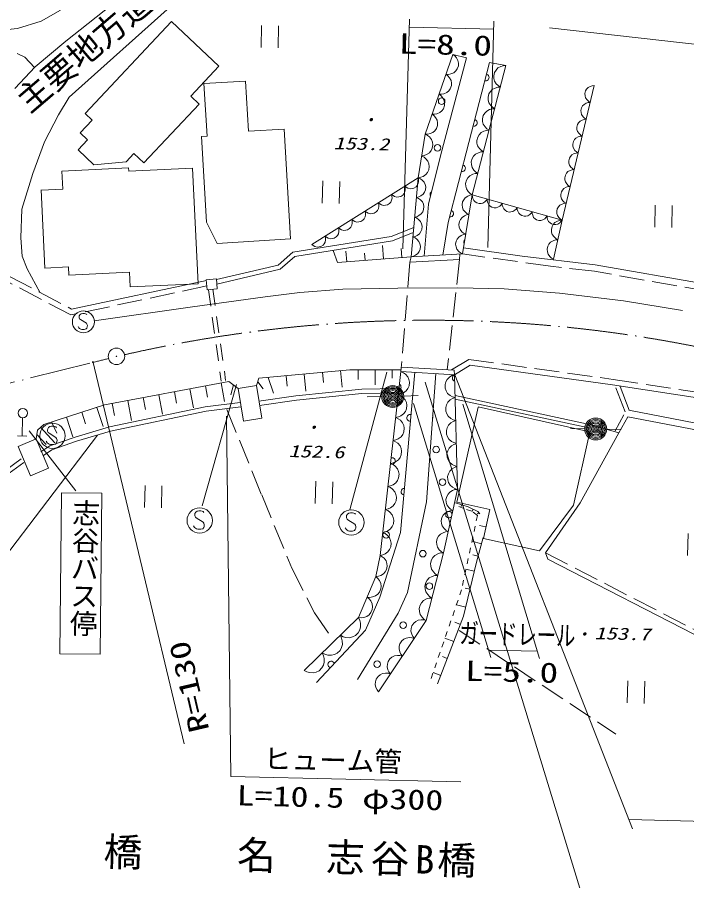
# Model space of a CAD drawing. Units: millimetres, scale not verified. Extents: x 40000 to 680000, y 20000 to 380000.
# Drawn here: x 264191 to 324726, y 262231 to 340337 of the extents above; entities that cross this region are included whole.
import ezdxf
from ezdxf.enums import TextEntityAlignment as Align

# ---------------------------------------------------------------- set-up
doc = ezdxf.new("R2010")
doc.units = ezdxf.units.MM
doc.header["$LTSCALE"] = 1000
for name, pattern in [('USER1', [1, 0.5, -0.5]), ('USER2', [3, 2.25, -0.75]), ('USER3', [2.5, 1.5, -1]), ('USER4', [7.000001, 5.508197, -0.688525, 0.114754, -0.688525])]:
    doc.linetypes.add(name, pattern=pattern)
for name, color, linetype, lineweight in [('S-BGD', 1, 'Continuous', 13), ('S-BGD-HTXT', 6, 'Continuous', 13), ('S-BMK', 3, 'USER4', 13)]:
    doc.layers.add(name, color=color, linetype=linetype, lineweight=lineweight)
doc.styles.add('@ＭＳ ゴシック', font='')
doc.styles.add('ＭＳ ゴシック', font='')
doc.styles.get('@ＭＳ ゴシック').set_extended_font_data('@MS Gothic')
doc.styles.get('ＭＳ ゴシック').set_extended_font_data('MS Gothic')

# ---------------------------------------------------------------- blocks, each defined once
blk = doc.blocks.new('BUHIN13')
at = {"layer": 'S-BGD'}
blk.add_lwpolyline([(709, 26), (650, 187), (559, 322), (415, 473), (256, 553), (88, 599), (-132, 591), (-297, 532), (-449, 441), (-582, 280), (-658, 139), (-709, -26)], dxfattribs=at)
blk = doc.blocks.new('BUHIN14')
at = {"layer": 'S-BGD'}
blk.add_lwpolyline([(491, -503), (570, -352), (609, -196), (624, 10), (576, 179), (498, 334), (346, 490), (193, 572), (25, 623), (-181, 613), (-336, 575), (-491, 503)], dxfattribs=at)
blk = doc.blocks.new('BUHIN15')
at = {"layer": 'S-BGD'}
blk.add_lwpolyline([(-538, -568), (-367, -649), (-192, -686), (38, -693), (224, -633), (393, -540), (560, -364), (644, -190), (694, -1), (674, 228), (626, 398), (538, 568)], dxfattribs=at)
blk = doc.blocks.new('BUHIN16')
at = {"layer": 'S-BGD'}
blk.add_lwpolyline([(-609, -672), (-409, -761), (-205, -800), (61, -803), (276, -728), (470, -616), (659, -408), (751, -204), (805, 17), (776, 282), (715, 478), (609, 672)], dxfattribs=at)
blk = doc.blocks.new('BUHIN17')
at = {"layer": 'S-BGD'}
blk.add_lwpolyline([(516, 734), (308, 797), (103, 810), (-158, 780), (-360, 681), (-536, 547), (-696, 320), (-762, 109), (-788, -115), (-727, -371), (-643, -556), (-516, -734)], dxfattribs=at)
blk = doc.blocks.new('BUHIN18')
at = {"layer": 'S-BGD'}
blk.add_lwpolyline([(630, 775), (405, 862), (178, 892), (-115, 879), (-347, 784), (-553, 649), (-749, 409), (-839, 180), (-884, -66), (-837, -356), (-758, -568), (-630, -775)], dxfattribs=at)
blk = doc.blocks.new('BUHIN19')
at = {"layer": 'S-BGD'}
blk.add_lwpolyline([(723, 624), (525, 743), (317, 809), (38, 847), (-195, 796), (-412, 704), (-636, 510), (-759, 309), (-843, 86), (-847, -195), (-808, -408), (-723, -624)], dxfattribs=at)
blk = doc.blocks.new('BUHIN20')
at = {"layer": 'S-BGD'}
blk.add_lwpolyline([(-707, -717), (-489, -826), (-265, -878), (31, -894), (273, -821), (493, -705), (712, -483), (825, -261), (894, -19), (874, 277), (816, 497), (707, 717)], dxfattribs=at)
blk = doc.blocks.new('BUHIN21')
at = {"layer": 'S-BGD'}
blk.add_lwpolyline([(-572, -698), (-368, -777), (-164, -805), (101, -795), (311, -710), (498, -588), (675, -372), (757, -165), (799, 57), (757, 319), (687, 511), (572, 698)], dxfattribs=at)
blk = doc.blocks.new('BUHIN22')
at = {"layer": 'S-BGD'}
blk.add_lwpolyline([(1110, 279), (962, 514), (775, 697), (497, 886), (219, 958), (-63, 976), (-407, 889), (-647, 740), (-857, 545), (-1012, 247), (-1085, -2), (-1110, -279)], dxfattribs=at)
blk = doc.blocks.new('BUHIN23')
at = {"layer": 'S-BGD'}
blk.add_lwpolyline([(803, 607), (604, 746), (389, 830), (99, 888), (-151, 851), (-385, 769), (-634, 581), (-777, 378), (-881, 148), (-905, -147), (-879, -373), (-803, -607)], dxfattribs=at)
blk = doc.blocks.new('BUHIN25')
at = {"layer": 'S-BGD'}
blk.add_lwpolyline([(622, 841), (382, 921), (144, 941), (-163, 914), (-401, 804), (-610, 653), (-803, 392), (-886, 148), (-922, -112), (-858, -412), (-766, -631), (-622, -841)], dxfattribs=at)
blk = doc.blocks.new('BUHIN26')
at = {"layer": 'S-BGD'}
blk.add_lwpolyline([(-494, -913), (-247, -958), (-10, -945), (287, -876), (506, -734), (690, -557), (844, -274), (891, -22), (890, 238), (786, 525), (665, 726), (494, 913)], dxfattribs=at)
blk = doc.blocks.new('BUHIN27')
at = {"layer": 'S-BGD'}
blk.add_lwpolyline([(-664, -720), (-448, -819), (-228, -862), (60, -867), (292, -788), (502, -669), (708, -446), (810, -227), (869, 11), (840, 298), (776, 510), (664, 720)], dxfattribs=at)
blk = doc.blocks.new('BUHIN28')
at = {"layer": 'S-BGD'}
blk.add_lwpolyline([(-734, -757), (-505, -869), (-269, -922), (40, -936), (293, -857), (522, -734), (750, -500), (866, -267), (936, -12), (913, 297), (850, 528), (734, 757)], dxfattribs=at)
blk = doc.blocks.new('BUHIN29')
at = {"layer": 'S-BGD'}
blk.add_lwpolyline([(-869, -428), (-706, -596), (-518, -714), (-254, -822), (-12, -832), (225, -796), (494, -664), (666, -498), (806, -300), (882, -25), (898, 194), (869, 428)], dxfattribs=at)
blk = doc.blocks.new('BUHIN122')
at = {"layer": 'S-BGD'}
for p, q in [((-133, 1252), (-1174, -456)), ((137, -1255), (1178, 453))]:
    blk.add_line(p, q, dxfattribs=at)
blk = doc.blocks.new('BUHIN126')
at = {"layer": 'S-BGD'}
blk.add_lwpolyline([(-690, -448), (-672, -540), (-620, -619), (-528, -701), (-376, -794), (-228, -838), (-75, -830), (55, -761), (129, -651), (169, -574), (189, -452), (153, -356), (-193, 279), (-198, 404), (-163, 550), (-81, 662), (10, 735), (133, 781), (312, 733), (538, 595), (627, 520), (693, 419), (727, 298), (727, 143)], dxfattribs=at)
blk.add_circle((0, 0), 1144, dxfattribs=at)
blk = doc.blocks.new('BUHIN131')
at = {"layer": 'S-BGD'}
for radius in [995, 880, 765, 645, 530, 390, 270, 155, 30]:
    blk.add_circle((0, 0), radius, dxfattribs=at)
blk = doc.blocks.new('BUHIN132')
at = {"layer": 'S-BGD'}
blk.add_circle((0, 0), 22.5, dxfattribs=at)
at = {"layer": 'S-BMK', "linetype": 'Continuous'}
blk.add_circle((0, 0), 746, dxfattribs=at)

msp = doc.modelspace()

# ---------------------------------------------------------------- linework, layer by layer
at = {"layer": 'S-BGD'}
for p, q in [((268574, 338175), (273357, 341988)), ((278303, 341554), (268890, 333118)), ((266361, 339987), (268099, 340984)), ((264224, 339316), (266361, 339987)), ((278143, 339952), (270317, 331641)), ((282429, 335917), (278143, 339952)), ((261465, 339020), (264224, 339316)), ((265812, 335849), (268574, 338175)), ((264171, 337061), (264885, 336728)), ((264885, 336728), (265746, 335780)), ((301072, 329768), (303583, 336980)), ((304799, 336663), (302465, 327791)), ((303583, 336980), (304799, 336663)), ((279870, 333199), (282429, 335917)), ((303150, 321764), (306877, 336254)), ((308382, 335966), (305334, 324268)), ((306877, 336254), (308382, 335966)), ((263961, 333908), (265812, 335849)), ((284823, 334572), (281062, 334346)), ((281062, 334346), (281348, 329588)), ((285096, 330028), (284823, 334572)), ((316367, 334157), (313451, 321988)), ((268890, 333118), (267904, 331520)), ((280639, 332476), (279870, 333199)), ((280639, 332476), (275635, 327161)), ((267904, 331520), (266659, 329059)), ((270317, 331641), (270955, 331040)), ((270955, 331040), (269867, 329884)), ((269867, 329884), (270538, 329253)), ((288311, 330221), (285096, 330028)), ((288908, 320281), (288311, 330221)), ((300439, 325823), (301072, 329768)), ((266659, 329059), (265603, 326197)), ((270538, 329253), (269684, 328346)), ((281348, 329588), (280843, 329558)), ((280843, 329558), (281307, 321817)), ((269684, 328346), (271122, 326992)), ((271122, 326992), (274046, 327269)), ((274046, 327269), (274740, 328006)), ((274739, 328005), (275635, 327161)), ((302465, 327791), (301390, 323425)), ((274249, 326716), (268223, 326429)), ((274264, 326407), (274249, 326716)), ((280042, 326682), (274264, 326407)), ((280540, 316237), (280042, 326682)), ((265603, 326197), (264617, 322979)), ((268223, 326429), (268302, 324786)), ((290829, 319788), (300439, 325823)), ((299799, 318678), (300439, 325823)), ((268302, 324786), (266358, 324694)), ((266359, 324733), (266697, 317650)), ((305334, 324268), (304456, 318926)), ((305334, 324268), (313451, 321988)), ((301390, 323425), (300992, 318742)), ((264617, 322979), (264516, 320388)), ((282270, 319883), (281307, 321817)), ((313451, 321988), (312683, 318442)), ((298006, 320497), (300036, 321319)), ((302681, 318831), (303150, 321764)), ((264516, 320388), (264635, 318725)), ((282270, 319883), (288908, 320281)), ((289112, 319077), (298006, 320497)), ((299996, 320871), (298114, 320109)), ((298114, 320109), (289289, 318700)), ((297304, 318486), (297211, 319700)), ((304531, 319471), (309835, 318739)), ((264635, 318725), (265082, 317567)), ((287779, 317911), (289112, 319077)), ((289289, 318700), (287967, 317544)), ((293146, 318165), (292744, 319251)), ((299799, 318678), (293146, 318165)), ((293978, 318229), (293905, 319177)), ((295641, 318357), (295591, 319006)), ((298968, 318614), (298905, 319422)), ((299799, 318678), (299678, 318171)), ((299799, 318678), (304456, 318926)), ((304223, 318913), (304193, 318411)), ((309835, 318739), (316460, 317951)), ((282200, 316604), (287779, 317911)), ((304193, 318411), (299678, 318171)), ((316460, 317951), (326904, 316114)), ((265082, 317567), (266257, 315404)), ((266697, 317650), (268826, 317751)), ((268826, 317751), (268861, 317014)), ((268861, 317014), (274344, 317276)), ((274344, 317276), (274407, 315945)), ((287967, 317544), (282238, 316202)), ((269106, 313934), (281288, 316539)), ((281283, 316597), (282193, 316682)), ((281369, 315678), (281283, 316597)), ((282193, 316682), (282279, 315763)), ((274407, 315945), (280540, 316237)), ((282279, 315763), (281369, 315678)), ((289732, 315426), (293621, 315748)), ((293621, 315748), (298590, 315838)), ((298590, 315838), (304024, 315864)), ((304024, 315864), (308212, 315765)), ((308212, 315765), (313222, 315388)), ((280027, 314156), (286619, 315035)), ((286619, 315035), (289732, 315426)), ((313222, 315388), (318994, 314699)), ((271148, 312866), (280027, 314156)), ((318994, 314699), (324351, 313812)), ((303710, 308408), (298919, 308692)), ((305133, 308865), (303722, 308007)), ((318010, 307085), (305133, 308865)), ((286046, 307678), (294251, 308458)), ((286866, 307756), (287361, 306342)), ((288507, 307912), (288598, 306959)), ((290148, 308068), (290296, 306512)), ((291789, 308224), (291876, 307310)), ((293430, 308380), (293572, 306889)), ((294251, 308458), (298872, 308452)), ((297604, 308233), (294252, 295793)), ((295021, 308457), (295020, 307583)), ((296561, 308455), (296560, 307085)), ((296992, 291662), (298888, 308293)), ((298102, 308453), (298101, 307684)), ((298852, 293717), (300140, 308219)), ((298888, 308293), (303722, 308007)), ((302034, 308107), (301182, 296502)), ((303722, 308007), (303710, 308408)), ((303722, 308007), (304007, 297629)), ((272073, 305270), (283323, 307392)), ((284011, 307114), (280919, 296156)), ((281214, 306994), (281405, 305978)), ((282620, 307259), (282935, 305588)), ((283323, 307392), (284174, 306760)), ((283749, 307076), (283510, 306193)), ((284174, 306760), (285823, 307031)), ((285823, 307031), (286046, 307678)), ((285823, 307031), (286310, 304062)), ((285934, 307355), (286438, 306716)), ((329462, 305328), (318010, 307085)), ((276995, 306198), (277327, 304438)), ((278401, 306464), (278598, 305421)), ((279808, 306729), (280131, 305013)), ((284662, 303792), (284174, 306760)), ((289389, 306096), (295334, 306710)), ((295358, 306311), (289438, 305698)), ((295334, 306710), (298640, 306752)), ((298645, 306352), (295358, 306311)), ((319145, 304646), (318325, 306804)), ((318699, 306946), (319519, 304788)), ((272776, 305403), (272983, 304307)), ((274183, 305668), (274523, 303864)), ((275589, 305933), (275791, 304864)), ((281190, 305099), (284344, 305502)), ((286044, 305619), (289389, 306096)), ((289438, 305698), (286100, 305223)), ((297145, 306025), (295845, 306012)), ((299144, 306077), (300443, 306133)), ((303774, 306110), (316098, 303461)), ((316035, 303168), (303783, 305802)), ((266587, 303514), (272073, 305270)), ((271388, 305051), (271946, 303306)), ((272521, 303284), (281190, 305099)), ((281257, 304704), (272619, 302896)), ((284395, 305105), (281257, 304704)), ((303941, 296488), (305863, 305072)), ((305864, 305111), (315967, 302849)), ((319500, 304786), (337950, 301221)), ((264675, 304109), (264636, 302466)), ((268644, 304172), (269216, 302388)), ((270016, 304612), (270355, 303553)), ((286310, 304062), (284662, 303792)), ((318248, 302942), (319035, 304388)), ((319386, 304197), (318599, 302751)), ((337835, 300632), (319386, 304197)), ((266026, 303002), (266587, 303514)), ((266306, 303258), (267596, 301844)), ((267273, 303733), (267762, 302722)), ((269425, 302359), (272521, 303284)), ((315501, 303116), (314202, 303147)), ((316098, 303461), (318599, 302751)), ((317501, 303069), (318800, 303038)), ((271437, 302543), (255588, 281664)), ((264211, 302476), (265055, 302456)), ((265274, 302924), (269499, 297488)), ((265908, 302198), (266026, 303002)), ((265967, 302600), (266807, 301694)), ((267135, 301562), (269425, 302359)), ((272619, 302896), (269548, 301978)), ((315967, 302849), (314480, 296212)), ((318599, 302751), (315100, 296426)), ((264271, 301513), (265908, 302198)), ((265380, 298864), (264271, 301513)), ((265908, 302198), (267017, 299550)), ((266330, 301038), (267135, 301562)), ((269548, 301978), (267312, 301200)), ((267312, 301200), (266548, 300703)), ((249549, 289461), (264555, 300395)), ((264790, 300071), (249841, 289179)), ((267017, 299550), (265380, 298864)), ((304007, 297629), (302719, 291897)), ((268028, 282757), (268200, 297333)), ((268200, 297333), (271850, 297290)), ((271850, 297290), (271678, 282714)), ((299465, 288311), (301182, 296502)), ((303816, 296414), (304960, 296048)), ((306927, 295819), (303941, 296488)), ((304388, 296231), (304343, 296090)), ((304960, 296048), (305851, 295620)), ((314480, 296212), (311425, 292064)), ((315100, 296426), (311958, 291890)), ((305405, 295834), (305315, 295645)), ((305927, 295518), (305795, 295420)), ((305851, 295620), (306003, 295416)), ((306341, 293203), (306927, 295819)), ((298852, 293717), (296985, 287876)), ((306527, 294252), (305987, 294369)), ((306162, 292710), (305306, 292943)), ((306313, 293270), (305706, 291033)), ((311425, 292064), (306341, 293203)), ((296617, 289737), (296992, 291662)), ((302719, 291897), (301174, 285760)), ((305858, 291592), (305381, 291721)), ((311958, 291890), (312157, 291308)), ((305706, 291033), (304552, 286176)), ((312157, 291308), (335254, 279470)), ((305514, 290223), (304763, 290401)), ((295048, 286028), (296617, 289737)), ((298638, 286437), (299465, 288311)), ((305129, 288604), (304701, 288706)), ((296985, 287876), (295680, 284902)), ((304744, 286985), (303901, 287186)), ((290119, 281247), (295048, 286028)), ((294957, 280433), (298638, 286437)), ((304552, 286176), (302189, 280031)), ((301174, 285760), (296865, 279318)), ((304257, 285408), (303744, 285605)), ((295680, 284902), (291246, 280150)), ((303666, 283872), (302867, 284179)), ((271678, 282714), (268028, 282757)), ((303075, 282335), (302629, 282507)), ((302485, 280799), (301796, 281064))]:
    msp.add_line(p, q, dxfattribs=at)
at = {"layer": 'S-BGD', "linetype": 'USER2'}
for p, q in [((258177, 319698), (269106, 313934)), ((269033, 313407), (257944, 319256)), ((312410, 317829), (304456, 318926)), ((299678, 318171), (298888, 308293)), ((304193, 318411), (303063, 308447)), ((316372, 317358), (312410, 317829)), ((326779, 315527), (316372, 317358)), ((281335, 316038), (269033, 313407)), ((303462, 308434), (305025, 309385)), ((305025, 309385), (318083, 307580)), ((318083, 307580), (329569, 305817)), ((283146, 304854), (286292, 297127)), ((286292, 297127), (289018, 290503)), ((311958, 291890), (335091, 279952)), ((289018, 290503), (291059, 286479)), ((291059, 286479), (292740, 284004)), ((304140, 284877), (318329, 275497))]:
    msp.add_line(p, q, dxfattribs=at)
at = {"layer": 'S-BGD', "linetype": 'USER3'}
for p, q in [((281472, 315682), (282636, 307433)), ((281868, 315738), (283032, 307489))]:
    msp.add_line(p, q, dxfattribs=at)
at = {"layer": 'S-BGD', "linetype": 'USER1'}
for p, q in [((304574, 295901), (303748, 296202)), ((305805, 295283), (304365, 288536)), ((305289, 295665), (304574, 295901)), ((305805, 295283), (305289, 295665)), ((301612, 280530), (304365, 288536))]:
    msp.add_line(p, q, dxfattribs=at)
at = {"layer": 'S-BGD'}
for points in [[(270495, 313424), (270441, 313485), (270367, 313522), (270263, 313545), (270108, 313548), (269977, 313516), (269865, 313444), (269797, 313335), (269790, 313221), (269793, 313146), (269831, 313045), (269899, 312988), (270437, 312660), (270494, 312569), (270531, 312443), (270519, 312323), (270481, 312229), (270409, 312141), (270253, 312099), (270023, 312105), (269924, 312122), (269830, 312169), (269752, 312246), (269684, 312363)], [(296617, 289737), (296853, 289766), (297063, 289845), (297312, 289991), (297468, 290181), (297585, 290393), (297643, 290691), (297615, 290932), (297540, 291166), (297365, 291395), (297199, 291542), (296992, 291662)]]:
    msp.add_lwpolyline(points, dxfattribs=at)
for centre, radius in [((302564, 332749), 298), ((302186, 328523), 298), ((270170, 312786), 995), ((264685, 304528), 419), ((302060, 301228), 298), ((302644, 298285), 298), ((297541, 293513), 298), ((300869, 291816), 298), ((301452, 288873), 298), ((299093, 285347), 298), ((296734, 281821), 298)]:
    msp.add_circle(centre, radius, dxfattribs=at)
for centre, start, end in [((306552, 334893), 250.89466, 80.25678), ((305482, 330788), 253.49818, 77.65326), ((304413, 326682), 256.09741, 75.05402), ((301808, 324297), 117.58556, 214.74168), ((303343, 322577), 258.69772, 72.45372), ((304860, 319989), 130.05441, 211.29358), ((303836, 307697), 112.17051, 250.97529), ((298595, 306887), 289.63842, 57.35931), ((299722, 304107), 74.77577, 275.07664), ((301477, 304170), 329.32103, 22.28106), ((298068, 300200), 243.507, 103.49073), ((299195, 297420), 87.59276, 262.25965), ((303228, 295342), 17.09977, 317.5655), ((292580, 281791), 18.15449, 255.80633)]:
    msp.add_arc(centre, 298, start, end, dxfattribs=at)
at = {"layer": 'S-BGD-HTXT'}
for p, q in [((299668, 340173), (299064, 319397)), ((307298, 339993), (306756, 319499)), ((299647, 339433), (307279, 339253)), ((312323, 339374), (397813, 329769)), ((271027, 309232), (279292, 274617)), ((303760, 307988), (319815, 266912)), ((301088, 307318), (318414, 250581)), ((300008, 305402), (307025, 282428)), ((304492, 305337), (311399, 282324)), ((283116, 304268), (283508, 271663)), ((306824, 283086), (311197, 282983)), ((283508, 271663), (304305, 271170)), ((319480, 267755), (357812, 266847))]:
    msp.add_line(p, q, dxfattribs=at)
at = {"layer": 'S-BMK'}
msp.add_line((177089, 285761), (270976, 309102), dxfattribs=at)
for start, end in [(71.85159, 102.92804), (103.62549, 104.32666)]:
    msp.add_arc((301446, 189795), 123136, start, end, dxfattribs=at)

# ---------------------------------------------------------------- block references
at = {"rotation": 210}
for name, p in [('BUHIN122', (287030, 338584)), ('BUHIN19', (303269, 336078)), ('BUHIN20', (308128, 334991)), ('BUHIN19', (302641, 334276)), ('BUHIN20', (307620, 333042)), ('BUHIN15', (316185, 333397)), ('BUHIN19', (302014, 332473)), ('BUHIN15', (315820, 331876)), ('BUHIN20', (307112, 331092)), ('BUHIN19', (301386, 330670)), ('BUHIN15', (315456, 330354)), ('BUHIN18', (300914, 328782)), ('BUHIN20', (306604, 329142)), ('BUHIN15', (315091, 328833)), ('BUHIN20', (306096, 327192)), ('BUHIN15', (314727, 327312)), ('BUHIN18', (300597, 326810)), ('BUHIN15', (314362, 325791)), ('BUHIN122', (292567, 324509)), ('BUHIN13', (299838, 325446)), ('BUHIN17', (300359, 324930)), ('BUHIN20', (305588, 325243)), ('BUHIN13', (298637, 324692)), ('BUHIN15', (313998, 324269)), ('BUHIN13', (297436, 323937)), ('BUHIN17', (300199, 323144)), ('BUHIN21', (305187, 323377)), ('BUHIN14', (306010, 324078)), ('BUHIN14', (307363, 323698)), ('BUHIN13', (296234, 323183)), ('BUHIN14', (308716, 323318)), ('BUHIN14', (310069, 322938)), ('BUHIN15', (313633, 322748)), ('BUHIN122', (322633, 322327)), ('BUHIN13', (295033, 322428)), ('BUHIN21', (304895, 321597)), ('BUHIN14', (311421, 322558)), ('BUHIN14', (312774, 322178)), ('BUHIN13', (293832, 321674)), ('BUHIN17', (300039, 321358)), ('BUHIN16', (313259, 321101)), ('BUHIN13', (292631, 320919)), ('BUHIN13', (291429, 320165)), ('BUHIN17', (299879, 319571)), ('BUHIN21', (304602, 319816)), ('BUHIN16', (312875, 319329)), ('BUHIN132', (273161, 309666)), ('BUHIN25', (298769, 307254)), ('BUHIN26', (303751, 306969)), ('BUHIN131', (298145, 306034)), ('BUHIN25', (298532, 305175)), ('BUHIN26', (303808, 304893)), ('BUHIN126', (267371, 302477)), ('BUHIN25', (298295, 303096)), ('BUHIN26', (303865, 302818)), ('BUHIN131', (316501, 303093)), ('BUHIN25', (298058, 301017)), ('BUHIN26', (303922, 300742)), ('BUHIN25', (297821, 298938)), ('BUHIN26', (303979, 298667)), ('BUHIN122', (276489, 296976)), ('BUHIN122', (291923, 297345)), ('BUHIN25', (297585, 296859)), ('BUHIN27', (303792, 296673)), ('BUHIN126', (280688, 294819)), ('BUHIN126', (294400, 294644)), ('BUHIN25', (297348, 294781)), ('BUHIN27', (303363, 294763)), ('BUHIN25', (297111, 292702)), ('BUHIN27', (302934, 292852)), ('BUHIN122', (325602, 292629)), ('BUHIN28', (302462, 290874)), ('BUHIN23', (296225, 288810)), ('BUHIN28', (301947, 288828)), ('BUHIN23', (295440, 286955)), ('BUHIN28', (301432, 286783)), ('BUHIN22', (294226, 285231)), ('BUHIN29', (300636, 284954)), ('BUHIN22', (292584, 283638)), ('BUHIN29', (299558, 283344)), ('BUHIN22', (290941, 282044)), ('BUHIN29', (298481, 281733)), ('BUHIN29', (297403, 280123)), ('BUHIN122', (320144, 279291))]:
    msp.add_blockref(name, p, dxfattribs=at)

# ---------------------------------------------------------------- texts
at = {"layer": 'S-BGD'}
for s, height, rotation, style, p in [('主要地方道 岩国・錦線', 2199, 40.6, 'ＭＳ ゴシック', (265725, 331089)), ('志谷バス停', 1833, 268.6, '@ＭＳ ゴシック', (268967, 296795))]:
    msp.add_text(s, height=height, rotation=rotation, dxfattribs=dict(at, style=style)).set_placement(p, align=Align.BOTTOM_LEFT)
at = {"layer": 'S-BGD', "style": 'ＭＳ ゴシック', "oblique": 15}
for p in [(295276, 330199), (290119, 302377), (314587, 283675)]:
    msp.add_text('・', height=1100, rotation=358.6, dxfattribs=at).set_placement(p, align=Align.BOTTOM_LEFT)
at = {"layer": 'S-BGD', "style": 'ＭＳ ゴシック', "oblique": 15, "width": 1.35}
for s, p in [('153.2', (292772, 328078)), ('152.6', (288705, 300229)), ('153.7', (316369, 283754))]:
    msp.add_text(s, height=1100, rotation=358.6, dxfattribs=at).set_placement(p, align=Align.BOTTOM_LEFT)
at = {"layer": 'S-BGD', "insert": (271962, 263300), "char_height": 2566, "attachment_point": 7, "rotation": 358.6, "style": 'ＭＳ ゴシック'}
msp.add_mtext('\\T1.15;橋\u3000\u3000名\u3000志谷B橋', dxfattribs=at)
at = {"layer": 'S-BGD-HTXT', "style": 'ＭＳ ゴシック'}
for s, rotation, width, p in [('L=8.0', 358.6, 1.35, (298667, 336507)), ('ガードレール', 358.6, 0.7, (304135, 283176)), ('R=130', 103.1, 1.35, (282098, 276011)), ('L=5.0', 358.6, 1.35, (304653, 279771)), ('L=10.5 φ300', 358.6, 1.3, (284006, 268504))]:
    msp.add_text(s, height=1833, rotation=rotation, dxfattribs=dict(at, width=width)).set_placement(p, align=Align.BOTTOM_LEFT)
msp.add_text('ヒューム管', height=1833, rotation=358.6, dxfattribs=at).set_placement((286445, 271818), align=Align.BOTTOM_LEFT)

doc.saveas('drawing.dxf')
